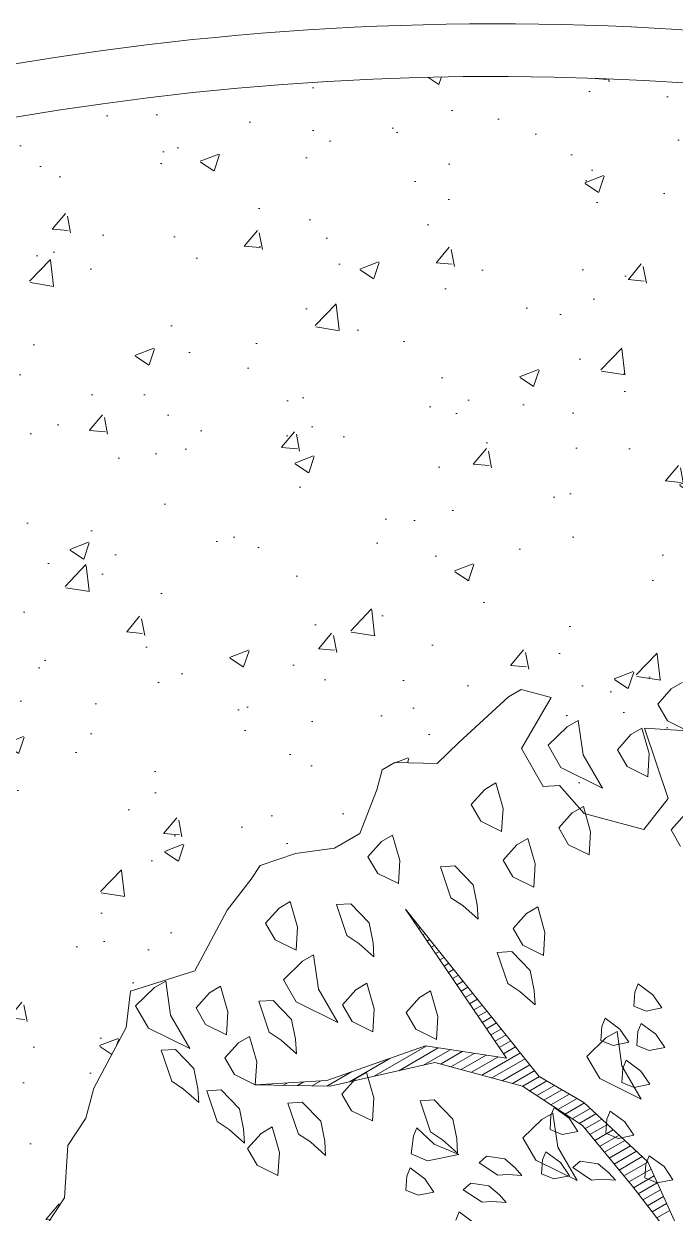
# Model space of a CAD drawing. Header units: metres. Extents: x 12093 to 20303, y 514 to 1412.
# Drawn here: x 19803.553 to 19804.789, y 684.401 to 686.658 of the extents above; entities that cross this region are included whole.
import ezdxf

# ---------------------------------------------------------------- set-up
doc = ezdxf.new("R2010")
doc.units = ezdxf.units.M
for name, color, linetype, lineweight in [('ARBOLES', 52, 'Continuous', 13), ('grass', 64, 'Continuous', 13), ('Layer2', 43, 'Continuous', 20)]:
    doc.layers.add(name, color=color, linetype=linetype, lineweight=lineweight)
pattern_1 = [(50, (19136.99335, 73.14804), (0.36436934, -0.03187817), [0.0381, -0.4191]), (355, (19136.99335, 73.14804), (-0.07048565, 0.38211329), [0.03048, -0.33528]), (100.451, (19137.0237, 73.1454), (0.293885, 0.35023338), [0.03238, -0.35618]), (46.1842, (19136.99335, 73.24964), (0.54215808, -0.08408466), [0.05715, -0.62865]), (96.6356, (19137.03853, 73.24264), (0.47480847, 0.4948511), [0.04857, -0.53427]), (351.184, (19136.99335, 73.24964), (0.4748092, 0.49485024), [0.04572, -0.50292]), (21, (19137.04415, 73.22424), (0.30322976, -0.20453104), [0.0381, -0.4191]), (326, (19137.04415, 73.22424), (0.12360406, 0.36837593), [0.03048, -0.33528]), (71.4514, (19137.06942, 73.2072), (0.42683298, 0.16384572), [0.03238, -0.35618]), (37.5, (19136.99335, 73.14804), (0.006177207, 0.169110078), [0, -0.331216, 0, -0.34036, 0, -0.33655]), (7.5, (19136.99335, 73.14804), (0.133639325, 0.20036115), [0, -0.194056, 0, -0.323596, 0, -0.12827]), (327.5, (19136.88007, 73.14804), (0.27118119, -0.011457488), [0, -0.127, 0, -0.39624, 0, -0.52578]), (317.5, (19136.82927, 73.14804), (0.29625836, 0.05085298), [0, -0.1651, 0, -0.263144, 0, -0.37338])]

# ---------------------------------------------------------------- blocks, each defined once
blk = doc.blocks.new('ghgfghgh')
at = {"layer": 'ARBOLES', "lineweight": 20}
for p, q in [((20000.7793, 664.8432), (20000.9392, 664.6429)), ((20000.9001, 664.6647), (20000.7793, 664.8432)), ((20000.7797, 664.8425), (20000.7798, 664.8425)), ((20000.7848, 664.835), (20000.7855, 664.8354)), ((20000.7899, 664.8275), (20000.7912, 664.8283)), ((20000.795, 664.82), (20000.7969, 664.8211)), ((20000.8, 664.8125), (20000.8026, 664.814)), ((20000.8051, 664.805), (20000.8083, 664.8068)), ((20000.8102, 664.7975), (20000.814, 664.7997)), ((20000.8152, 664.79), (20000.8197, 664.7926)), ((20000.8203, 664.7825), (20000.8254, 664.7854)), ((20000.8254, 664.775), (20000.8311, 664.7783)), ((20000.8305, 664.7675), (20000.8368, 664.7712)), ((20000.8355, 664.76), (20000.8425, 664.764)), ((20000.8406, 664.7525), (20000.8482, 664.7569)), ((20000.8457, 664.745), (20000.8539, 664.7498)), ((20000.8507, 664.7375), (20000.8596, 664.7426)), ((20000.8558, 664.73), (20000.8653, 664.7355)), ((20000.8609, 664.7225), (20000.871, 664.7284)), ((20000.866, 664.7151), (20000.8767, 664.7212)), ((20000.871, 664.7076), (20000.8824, 664.7141)), ((20000.8761, 664.7001), (20000.8881, 664.707)), ((20000.8812, 664.6926), (20000.8938, 664.6998)), ((20000.8863, 664.6851), (20000.8995, 664.6927)), ((20000.685, 664.638), (20000.8029, 664.6795)), ((20000.7415, 664.6432), (20000.804, 664.6793)), ((20000.771, 664.6498), (20000.8183, 664.6771)), ((20000.8029, 664.6795), (20000.9001, 664.6647)), ((20000.8913, 664.6776), (20000.9052, 664.6856)), ((20000.8964, 664.6701), (20000.9109, 664.6784)), ((20000.7119, 664.6365), (20000.7605, 664.6646)), ((20000.8005, 664.6564), (20000.8326, 664.6749)), ((20000.8209, 664.6578), (20000.8469, 664.6728)), ((20000.8333, 664.6545), (20000.8612, 664.6706)), ((20000.8456, 664.6512), (20000.8755, 664.6684)), ((20000.8579, 664.6479), (20000.8898, 664.6662)), ((20000.8703, 664.6446), (20000.9166, 664.6713)), ((20000.8826, 664.6413), (20000.9223, 664.6642)), ((20000.685, 664.6314), (20000.7143, 664.6483)), ((20000.8144, 664.6595), (20000.6888, 664.6314)), ((20000.9193, 664.6314), (20000.8144, 664.6595)), ((20000.8949, 664.6379), (20000.928, 664.657)), ((20000.9073, 664.6346), (20000.9337, 664.6499)), ((20000.5993, 664.6329), (20000.685, 664.638)), ((20000.6888, 664.6314), (20000.5993, 664.6329)), ((20000.6148, 664.6326), (20000.6171, 664.6339)), ((20000.6324, 664.6323), (20000.6373, 664.6351)), ((20000.6499, 664.632), (20000.6574, 664.6364)), ((20000.6675, 664.6317), (20000.6776, 664.6376)), ((20000.9195, 664.6313), (20000.9394, 664.6428)), ((20000.9279, 664.6257), (20000.9484, 664.6376)), ((20000.9392, 664.6429), (20000.9927, 664.6118)), ((20000.9909, 664.5841), (20000.9193, 664.6314)), ((20000.9363, 664.6202), (20000.9574, 664.6323)), ((20000.9448, 664.6146), (20000.9664, 664.6271)), ((20000.9532, 664.609), (20000.9754, 664.6218)), ((20000.9616, 664.6035), (20000.9844, 664.6166)), ((20000.97, 664.5979), (20000.9932, 664.6113)), ((20000.9784, 664.5923), (20001.0001, 664.6048)), ((20000.9927, 664.6118), (20001.0692, 664.5407)), ((20000.9869, 664.5868), (20001.007, 664.5984)), ((20000.9939, 664.5804), (20001.0139, 664.592)), ((20001.0502, 664.512), (20000.9909, 664.5841)), ((20000.9997, 664.5734), (20001.0209, 664.5856)), ((20001.0056, 664.5663), (20001.0278, 664.5791)), ((20001.0114, 664.5592), (20001.0347, 664.5727)), ((20001.0172, 664.5522), (20001.0416, 664.5663)), ((20001.023, 664.5451), (20001.0485, 664.5598)), ((20001.0288, 664.538), (20001.0555, 664.5534)), ((20001.0347, 664.531), (20001.0624, 664.547)), ((20001.0405, 664.5239), (20001.0692, 664.5405)), ((20001.0692, 664.5407), (20001.1009, 664.4703)), ((20001.0463, 664.5168), (20001.073, 664.5322)), ((20001.052, 664.5097), (20001.0767, 664.524)), ((20001.1546, 664.3773), (20001.0502, 664.512)), ((20001.0576, 664.5025), (20001.0804, 664.5157)), ((20001.0632, 664.4953), (20001.0842, 664.5074)), ((20001.0688, 664.4881), (20001.0879, 664.4992)), ((20001.0743, 664.4809), (20001.0916, 664.4909)), ((20001.0799, 664.4737), (20001.0954, 664.4826))]:
    blk.add_line(p, q, dxfattribs=at)
at = {"layer": 'grass'}
for p, q in [((20000.9024, 665.097), (20000.9175, 665.1057)), ((20000.9175, 665.1057), (20000.9533, 665.0962)), ((20001.0971, 665.1065), (20001.081, 665.0883)), ((20001.1104, 665.1141), (20001.0971, 665.1065)), ((20000.843, 665.0426), (20000.9024, 665.097)), ((20000.9533, 665.0962), (20000.9178, 665.0353)), ((20001.081, 665.0883), (20001.0925, 665.0684)), ((20000.9726, 665.0612), (20000.9498, 665.0392)), ((20000.9859, 665.0688), (20000.9726, 665.0612)), ((20000.9918, 665.0279), (20000.9859, 665.0688)), ((20001.0621, 665.0596), (20001.0488, 665.052)), ((20001.0708, 665.0292), (20001.0621, 665.0596)), ((20001.0651, 665.0598), (20001.0965, 665.0578)), ((20001.0936, 664.9754), (20001.0651, 665.0598)), ((20001.0925, 665.0684), (20001.1173, 665.0561)), ((20001.0488, 665.052), (20001.0327, 665.0338)), ((20001.0965, 665.0578), (20001.1908, 665.0517)), ((20000.8171, 665.0175), (20000.843, 665.0426)), ((20000.9178, 665.0353), (20000.944, 664.9899)), ((20000.9178, 665.0353), (20000.9178, 665.0353)), ((20000.9498, 665.0392), (20000.9652, 665.0126)), ((20001.0327, 665.0338), (20001.0442, 665.0139)), ((20000.7511, 665.0097), (20000.7662, 665.0184)), ((20000.7662, 665.0184), (20000.8171, 665.0175)), ((20001.0148, 664.988), (20000.9918, 665.0279)), ((20001.069, 665.0016), (20001.0708, 665.0292)), ((20000.7447, 664.9858), (20000.7511, 665.0097)), ((20000.9652, 665.0126), (20001.0148, 664.988)), ((20001.0442, 665.0139), (20001.069, 665.0016)), ((20000.8872, 664.9941), (20000.8739, 664.9864)), ((20000.8959, 664.9637), (20000.8872, 664.9941)), ((20000.944, 664.9899), (20000.9635, 664.9911)), ((20000.9635, 664.9911), (20000.9929, 664.9576)), ((20000.7243, 664.9337), (20000.7447, 664.9858)), ((20000.8739, 664.9864), (20000.8578, 664.9683)), ((20001.0645, 664.9385), (20001.0936, 664.9754)), ((20000.8578, 664.9683), (20000.8693, 664.9483)), ((20000.8941, 664.9361), (20000.8959, 664.9637)), ((20000.992, 664.966), (20000.9787, 664.9583)), ((20001.0007, 664.9356), (20000.992, 664.966)), ((20000.8693, 664.9483), (20000.8941, 664.9361)), ((20000.9787, 664.9583), (20000.9626, 664.9402)), ((20000.9929, 664.9576), (20001.0645, 664.9385)), ((20001.113, 664.9561), (20001.0969, 664.9379)), ((20000.6941, 664.9162), (20000.7243, 664.9337)), ((20000.7636, 664.9317), (20000.7503, 664.924)), ((20000.7723, 664.9012), (20000.7636, 664.9317)), ((20000.9626, 664.9402), (20000.9741, 664.9202)), ((20000.999, 664.908), (20001.0007, 664.9356)), ((20001.0969, 664.9379), (20001.1084, 664.918)), ((20000.7503, 664.924), (20000.7342, 664.9058)), ((20000.9123, 664.9199), (20000.8961, 664.9018)), ((20000.9255, 664.9276), (20000.9123, 664.9199)), ((20000.9343, 664.8972), (20000.9255, 664.9276)), ((20000.9741, 664.9202), (20000.999, 664.908)), ((20000.6053, 664.8952), (20000.6475, 664.9095)), ((20000.6475, 664.9095), (20000.6941, 664.9162)), ((20000.7342, 664.9058), (20000.7458, 664.8859)), ((20000.5946, 664.8789), (20000.6053, 664.8952)), ((20000.7706, 664.8736), (20000.7723, 664.9012)), ((20000.8209, 664.8938), (20000.8381, 664.8949)), ((20000.8335, 664.8567), (20000.8209, 664.8938)), ((20000.8381, 664.8949), (20000.8601, 664.8721)), ((20000.8961, 664.9018), (20000.9077, 664.8818)), ((20000.9325, 664.8696), (20000.9343, 664.8972)), ((20000.5655, 664.842), (20000.5946, 664.8789)), ((20000.7458, 664.8859), (20000.7706, 664.8736)), ((20000.9077, 664.8818), (20000.9325, 664.8696)), ((20000.8601, 664.8721), (20000.865, 664.8483)), ((20000.6411, 664.8521), (20000.6279, 664.8444)), ((20000.6499, 664.8216), (20000.6411, 664.8521)), ((20000.6964, 664.8485), (20000.7135, 664.8495)), ((20000.7089, 664.8114), (20000.6964, 664.8485)), ((20000.7135, 664.8495), (20000.7355, 664.8268)), ((20000.8478, 664.8473), (20000.8335, 664.8567)), ((20000.866, 664.8312), (20000.8478, 664.8473)), ((20000.865, 664.8483), (20000.866, 664.8312)), ((20000.5268, 664.7692), (20000.5655, 664.842)), ((20000.6279, 664.8444), (20000.6117, 664.8262)), ((20000.924, 664.8381), (20000.9079, 664.8199)), ((20000.9373, 664.8458), (20000.924, 664.8381)), ((20000.946, 664.8153), (20000.9373, 664.8458)), ((20000.6117, 664.8262), (20000.6233, 664.8063)), ((20000.6481, 664.794), (20000.6499, 664.8216)), ((20000.7355, 664.8268), (20000.7404, 664.803)), ((20000.9079, 664.8199), (20000.9195, 664.8)), ((20000.6233, 664.8063), (20000.6481, 664.794)), ((20000.7233, 664.802), (20000.7089, 664.8114)), ((20000.9443, 664.7877), (20000.946, 664.8153)), ((20000.7414, 664.7859), (20000.7233, 664.802)), ((20000.7404, 664.803), (20000.7414, 664.7859)), ((20000.889, 664.7913), (20000.9062, 664.7923)), ((20000.9016, 664.7542), (20000.889, 664.7913)), ((20000.9062, 664.7923), (20000.9282, 664.7696)), ((20000.9195, 664.8), (20000.9443, 664.7877)), ((20000.6558, 664.7807), (20000.633, 664.7587)), ((20000.669, 664.7884), (20000.6558, 664.7807)), ((20000.6749, 664.7475), (20000.669, 664.7884)), ((20000.45, 664.745), (20000.5268, 664.7692)), ((20000.5268, 664.7692), (20000.5268, 664.7692)), ((20000.9282, 664.7696), (20000.933, 664.7458)), ((20000.4788, 664.7495), (20000.456, 664.7275)), ((20000.4921, 664.7571), (20000.4788, 664.7495)), ((20000.498, 664.7162), (20000.4921, 664.7571)), ((20000.5578, 664.7508), (20000.5445, 664.7431)), ((20000.5665, 664.7203), (20000.5578, 664.7508)), ((20000.633, 664.7587), (20000.6483, 664.7321)), ((20000.698, 664.7076), (20000.6749, 664.7475)), ((20000.7197, 664.7467), (20000.7036, 664.7286)), ((20000.733, 664.7544), (20000.7197, 664.7467)), ((20000.7417, 664.724), (20000.733, 664.7544)), ((20000.9159, 664.7447), (20000.9016, 664.7542)), ((20001.0577, 664.7536), (20001.0537, 664.7438)), ((20001.0753, 664.7407), (20001.0577, 664.7536)), ((20000.4448, 664.7017), (20000.45, 664.745)), ((20000.5445, 664.7431), (20000.5284, 664.7249)), ((20000.6036, 664.7329), (20000.6207, 664.7339)), ((20000.6161, 664.6958), (20000.6036, 664.7329)), ((20000.6207, 664.7339), (20000.6427, 664.7111)), ((20000.6483, 664.7321), (20000.698, 664.7076)), ((20000.7959, 664.7375), (20000.7798, 664.7194)), ((20000.8092, 664.7452), (20000.7959, 664.7375)), ((20000.8179, 664.7148), (20000.8092, 664.7452)), ((20000.9341, 664.7286), (20000.9159, 664.7447)), ((20000.933, 664.7458), (20000.9341, 664.7286)), ((20001.0537, 664.7438), (20001.0525, 664.7271)), ((20001.086, 664.7249), (20001.0753, 664.7407)), ((20000.456, 664.7275), (20000.4714, 664.7009)), ((20000.5284, 664.7249), (20000.5399, 664.705)), ((20000.5647, 664.6927), (20000.5665, 664.7203)), ((20000.7036, 664.7286), (20000.7151, 664.7086)), ((20000.7399, 664.6963), (20000.7417, 664.724)), ((20000.7798, 664.7194), (20000.7913, 664.6994)), ((20001.0525, 664.7271), (20001.0672, 664.7211)), ((20001.0672, 664.7211), (20001.086, 664.7249)), ((20000.521, 664.6763), (20000.498, 664.7162)), ((20000.5399, 664.705), (20000.5647, 664.6927)), ((20000.6427, 664.7111), (20000.6476, 664.6874)), ((20000.7151, 664.7086), (20000.7399, 664.6963)), ((20000.8162, 664.6872), (20000.8179, 664.7148)), ((20001.018, 664.7126), (20001.014, 664.7028)), ((20001.0356, 664.6997), (20001.018, 664.7126)), ((20001.0612, 664.7064), (20001.0572, 664.6966)), ((20001.0788, 664.6935), (20001.0612, 664.7064)), ((20000.4061, 664.6289), (20000.4448, 664.7017)), ((20000.4714, 664.7009), (20000.521, 664.6763)), ((20000.5923, 664.6909), (20000.5791, 664.6832)), ((20000.6011, 664.6605), (20000.5923, 664.6909)), ((20000.6305, 664.6863), (20000.6161, 664.6958)), ((20000.7913, 664.6994), (20000.8162, 664.6872)), ((20001.014, 664.7028), (20001.0129, 664.6861)), ((20001.0323, 664.6967), (20001.019, 664.689)), ((20001.0382, 664.6558), (20001.0323, 664.6967)), ((20001.0463, 664.6839), (20001.0356, 664.6997)), ((20001.0572, 664.6966), (20001.0561, 664.6799)), ((20001.0895, 664.6777), (20001.0788, 664.6935)), ((20000.4867, 664.6743), (20000.5039, 664.6753)), ((20000.5039, 664.6753), (20000.5259, 664.6525)), ((20000.5791, 664.6832), (20000.5629, 664.6651)), ((20000.6486, 664.6702), (20000.6305, 664.6863)), ((20000.6476, 664.6874), (20000.6486, 664.6702)), ((20001.019, 664.689), (20000.9962, 664.667)), ((20001.0129, 664.6861), (20001.0276, 664.6801)), ((20001.0276, 664.6801), (20001.0463, 664.6839)), ((20001.0561, 664.6799), (20001.0708, 664.6739)), ((20001.0708, 664.6739), (20001.0895, 664.6777)), ((20000.4993, 664.6372), (20000.4867, 664.6743)), ((20000.5629, 664.6651), (20000.5745, 664.6451)), ((20000.9962, 664.667), (20001.0116, 664.6404)), ((20001.0432, 664.6623), (20001.0392, 664.6525)), ((20001.0608, 664.6494), (20001.0432, 664.6623)), ((20000.5259, 664.6525), (20000.5307, 664.6287)), ((20000.5993, 664.6329), (20000.6011, 664.6605)), ((20000.7325, 664.6477), (20000.7192, 664.6401)), ((20000.7412, 664.6173), (20000.7325, 664.6477)), ((20001.0392, 664.6525), (20001.0381, 664.6358)), ((20001.0612, 664.6159), (20001.0382, 664.6558)), ((20001.0715, 664.6336), (20001.0608, 664.6494)), ((20000.5136, 664.6277), (20000.4993, 664.6372)), ((20000.5745, 664.6451), (20000.5993, 664.6329)), ((20000.7192, 664.6401), (20000.7031, 664.6219)), ((20001.0116, 664.6404), (20001.0612, 664.6159)), ((20001.0381, 664.6358), (20001.0528, 664.6298)), ((20001.0528, 664.6298), (20001.0715, 664.6336)), ((20000.3965, 664.5931), (20000.4061, 664.6289)), ((20000.5318, 664.6116), (20000.5136, 664.6277)), ((20000.5307, 664.6287), (20000.5318, 664.6116)), ((20000.5412, 664.6259), (20000.5584, 664.627)), ((20000.5538, 664.5889), (20000.5412, 664.6259)), ((20000.5584, 664.627), (20000.5804, 664.6042)), ((20000.7031, 664.6219), (20000.7146, 664.6019)), ((20000.5804, 664.6042), (20000.5852, 664.5804)), ((20000.6384, 664.6111), (20000.6556, 664.6122)), ((20000.651, 664.574), (20000.6384, 664.6111)), ((20000.6556, 664.6122), (20000.6776, 664.5894)), ((20000.7395, 664.5897), (20000.7412, 664.6173)), ((20000.7965, 664.6137), (20000.8136, 664.6148)), ((20000.809, 664.5767), (20000.7965, 664.6137)), ((20000.8136, 664.6148), (20000.8356, 664.592)), ((20000.9572, 664.6059), (20000.9532, 664.5961)), ((20000.9748, 664.593), (20000.9572, 664.6059)), ((20000.375, 664.5605), (20000.3965, 664.5931)), ((20000.7146, 664.6019), (20000.7395, 664.5897)), ((20000.8356, 664.592), (20000.8405, 664.5682)), ((20000.9423, 664.5915), (20000.9195, 664.5695)), ((20000.9556, 664.5992), (20000.9423, 664.5915)), ((20000.9532, 664.5961), (20000.9521, 664.5794)), ((20000.9615, 664.5583), (20000.9556, 664.5992)), ((20000.9855, 664.5772), (20000.9748, 664.593)), ((20001.0201, 664.5917), (20001.0189, 664.575)), ((20001.0241, 664.6015), (20001.0201, 664.5917)), ((20001.0417, 664.5886), (20001.0241, 664.6015)), ((20000.5681, 664.5794), (20000.5538, 664.5889)), ((20000.5863, 664.5633), (20000.5681, 664.5794)), ((20000.5852, 664.5804), (20000.5863, 664.5633)), ((20000.6195, 664.5825), (20000.6062, 664.5748)), ((20000.6282, 664.552), (20000.6195, 664.5825)), ((20000.6776, 664.5894), (20000.6824, 664.5656)), ((20000.7928, 664.5816), (20000.7888, 664.5718)), ((20000.8133, 664.5618), (20000.7928, 664.5816)), ((20000.8234, 664.5672), (20000.809, 664.5767)), ((20000.9521, 664.5794), (20000.9668, 664.5734)), ((20000.9668, 664.5734), (20000.9855, 664.5772)), ((20001.0524, 664.5727), (20001.0417, 664.5886)), ((20000.6062, 664.5748), (20000.5901, 664.5566)), ((20000.6653, 664.5646), (20000.651, 664.574)), ((20000.6835, 664.5485), (20000.6653, 664.5646)), ((20000.6824, 664.5656), (20000.6835, 664.5485)), ((20000.7888, 664.5718), (20000.7857, 664.5502)), ((20000.8428, 664.5497), (20000.8133, 664.5618)), ((20000.8415, 664.5511), (20000.8234, 664.5672)), ((20000.8405, 664.5682), (20000.8415, 664.5511)), ((20000.9195, 664.5695), (20000.9349, 664.5429)), ((20001.0189, 664.575), (20001.0337, 664.5689)), ((20001.0337, 664.5689), (20001.0524, 664.5727)), ((20000.3709, 664.4977), (20000.375, 664.5605)), ((20000.5901, 664.5566), (20000.6016, 664.5367)), ((20000.6264, 664.5244), (20000.6282, 664.552)), ((20000.7857, 664.5502), (20000.8053, 664.5422)), ((20000.8053, 664.5422), (20000.8428, 664.5497)), ((20000.8673, 664.5397), (20000.8762, 664.5475)), ((20000.8762, 664.5475), (20000.8978, 664.5444)), ((20000.947, 664.5529), (20000.943, 664.5431)), ((20000.9646, 664.54), (20000.947, 664.5529)), ((20000.9845, 664.5184), (20000.9615, 664.5583)), ((20001.0709, 664.548), (20001.0669, 664.5382)), ((20001.0885, 664.5351), (20001.0709, 664.548)), ((20000.6016, 664.5367), (20000.6264, 664.5244)), ((20000.7846, 664.5335), (20000.7806, 664.5237)), ((20000.8022, 664.5205), (20000.7846, 664.5335)), ((20000.8898, 664.5248), (20000.8673, 664.5397)), ((20000.8978, 664.5444), (20000.9105, 664.5335)), ((20000.9105, 664.5335), (20000.9183, 664.5246)), ((20000.9349, 664.5429), (20000.9845, 664.5184)), ((20000.943, 664.5431), (20000.9419, 664.5264)), ((20000.9753, 664.5242), (20000.9646, 664.54)), ((20000.9793, 664.534), (20000.9882, 664.5418)), ((20001.0018, 664.519), (20000.9793, 664.534)), ((20000.9882, 664.5418), (20001.0098, 664.5386)), ((20001.0098, 664.5386), (20001.0225, 664.5277)), ((20001.0669, 664.5382), (20001.0657, 664.5215)), ((20001.0992, 664.5193), (20001.0885, 664.5351)), ((20000.7806, 664.5237), (20000.7795, 664.507)), ((20000.8129, 664.5047), (20000.8022, 664.5205)), ((20000.9016, 664.5257), (20000.8898, 664.5248)), ((20000.9183, 664.5246), (20000.9016, 664.5257)), ((20000.9419, 664.5264), (20000.9566, 664.5204)), ((20000.9566, 664.5204), (20000.9753, 664.5242)), ((20001.0136, 664.5199), (20001.0018, 664.519)), ((20001.0303, 664.5188), (20001.0136, 664.5199)), ((20001.0225, 664.5277), (20001.0303, 664.5188)), ((20001.0657, 664.5215), (20001.0804, 664.5155)), ((20001.0804, 664.5155), (20001.0992, 664.5193)), ((20000.7795, 664.507), (20000.7942, 664.5009)), ((20000.7942, 664.5009), (20000.8129, 664.5047)), ((20000.8483, 664.5074), (20000.8572, 664.5152)), ((20000.8708, 664.4925), (20000.8483, 664.5074)), ((20000.8572, 664.5152), (20000.8789, 664.5121)), ((20000.8789, 664.5121), (20000.8916, 664.5012)), ((20000.3386, 664.4488), (20000.3709, 664.4977)), ((20000.8826, 664.4934), (20000.8708, 664.4925)), ((20000.8994, 664.4923), (20000.8826, 664.4934)), ((20000.8916, 664.5012), (20000.8994, 664.4923)), ((20000.8432, 664.4809), (20000.8392, 664.4711)), ((20000.8608, 664.468), (20000.8432, 664.4809))]:
    blk.add_line(p, q, dxfattribs=at)

msp = doc.modelspace()

# ---------------------------------------------------------------- hatches: boundary and pattern name
at = {"layer": 'grass'}
h = msp.add_hatch(dxfattribs=at)
h.set_pattern_fill('AR-CONC', color=256, scale=0.002, style=0)
h.set_pattern_definition(pattern_1)
h.paths.add_polyline_path([(19804.3156, 686.556, 0.045429), (19803.3443, 686.4435, -0.504693), (19803.132, 686.2062), (19803.0927, 686.0294), (19803.1501, 686.0105), (19803.2362, 685.9914), (19803.2343, 685.9829), (19804.2975, 685.6341)])
h = msp.add_hatch(dxfattribs=at)
h.set_pattern_fill('AR-CONC', color=256, scale=0.002, style=0)
h.set_pattern_definition(pattern_1)
h.paths.add_polyline_path([(19806.3352, 686.2165, 0.095823), (19804.3156, 686.556), (19804.2975, 685.6341), (19804.8637, 685.4484), (19804.8601, 685.4546), (19804.8857, 685.4834), (19804.8927, 685.4875), (19804.9003, 685.4991), (19804.9534, 685.5458), (19805.0702, 685.5652), (19805.1258, 685.5718), (19805.1465, 685.5918), (19805.1676, 685.604), (19805.1714, 685.5773), (19805.1749, 685.5777), (19805.2488, 685.5883), (19805.2986, 685.5851), (19805.3586, 685.6197), (19805.4375, 685.6493), (19805.5492, 685.6498), (19805.5783, 685.6826), (19805.6471, 685.6743), (19805.8174, 685.6287), (19805.8294, 685.6356), (19805.8603, 685.6374), (19805.9619, 685.6001), (19806.0048, 685.6089), (19806.0597, 685.6246), (19806.1026, 685.6334), (19806.2162, 685.6029), (19806.2274, 685.593)])
h = msp.add_hatch(dxfattribs=at)
h.set_pattern_fill('AR-CONC', color=256, scale=0.002, style=0)
h.set_pattern_definition(pattern_1)
h.paths.add_polyline_path([(19804.2975, 685.6341), (19803.2343, 685.9829), (19803.1609, 685.6534), (19802.9114, 685.7089), (19802.5936, 684.6402), (19803.6199, 684.4143), (19803.6301, 684.4298), (19803.6365, 684.5295), (19803.6706, 684.5812), (19803.6859, 684.638), (19803.7472, 684.7534), (19803.7555, 684.8222), (19803.8773, 684.8605), (19803.9387, 684.9759), (19803.9848, 685.0345), (19804.0019, 685.0604), (19804.0688, 685.083), (19804.1426, 685.0937), (19804.1906, 685.1214), (19804.2229, 685.204), (19804.233, 685.2418), (19804.257, 685.2557), (19804.2901, 685.2551)])
h = msp.add_hatch(dxfattribs=at)
h.set_pattern_fill('AR-CONC', color=256, scale=0.002, style=0)
h.set_pattern_definition(pattern_1)
h.paths.add_polyline_path([(19804.2975, 685.6341), (19804.2901, 685.2551), (19804.3378, 685.2543), (19804.3789, 685.294), (19804.473, 685.3804), (19804.497, 685.3942), (19804.5538, 685.379), (19804.4975, 685.2825), (19804.5391, 685.2106), (19804.57, 685.2124), (19804.6084, 685.1687), (19804.6152, 685.1726), (19804.6192, 685.1587), (19804.7302, 685.1289), (19804.7763, 685.1876), (19804.731, 685.3214), (19804.7809, 685.3182), (19804.8126, 685.3161), (19804.7746, 685.3349), (19804.7563, 685.3666), (19804.7818, 685.3954), (19804.8029, 685.4076), (19804.8167, 685.3593), (19804.8139, 685.316), (19804.8367, 685.3146), (19804.8411, 685.3171), (19804.8419, 685.3142), (19804.8627, 685.3129), (19804.85, 685.3504), (19804.8772, 685.352), (19804.9121, 685.3159), (19804.9134, 685.3096), (19804.9304, 685.3085), (19804.8918, 685.4164), (19804.8784, 685.423), (19804.8637, 685.4484)])
h.paths.add_polyline_path([(19804.6054, 685.3357), (19804.6147, 685.2708), (19804.6513, 685.2075), (19804.5726, 685.2464), (19804.5482, 685.2886), (19804.5843, 685.3235)], flags=16)
h.paths.add_polyline_path([(19804.7052, 685.3089), (19804.7263, 685.3211), (19804.7401, 685.2729), (19804.7373, 685.229), (19804.6979, 685.2485), (19804.6796, 685.2801)], flags=16)
h = msp.add_hatch(dxfattribs=at)
h.set_pattern_fill('AR-CONC', color=256, scale=0.002, style=0)
h.set_pattern_definition(pattern_1)
h.paths.add_polyline_path([(19803.5042, 684.1491), (19803.5332, 684.1819), (19803.59, 684.1667), (19803.6108, 684.1307), (19803.6177, 684.1187), (19803.6366, 684.1136), (19803.689, 684.0846), (19803.676, 684.0961), (19803.6533, 684.1111), (19803.6334, 684.1699), (19803.6606, 684.1715), (19803.6955, 684.1354), (19803.7032, 684.0977), (19803.7045, 684.076), (19803.7073, 684.0744), (19803.776, 684.0661), (19803.7915, 684.0751), (19803.7786, 684.1132), (19803.8058, 684.1148), (19803.8256, 684.0943), (19803.876, 684.1102), (19803.8602, 684.118), (19803.8358, 684.1602), (19803.8379, 684.1623), (19803.7914, 684.1653), (19803.792, 684.1631), (19803.7892, 684.1192), (19803.7498, 684.1387), (19803.7316, 684.1703), (19803.7571, 684.1992), (19803.7761, 684.2101), (19803.7718, 684.2397), (19803.7012, 684.2789), (19803.6652, 684.2581), (19803.6343, 684.2563), (19803.6034, 684.2544), (19803.5789, 684.3522), (19803.6199, 684.4143), (19802.5936, 684.6402), (19802.3011, 683.6567), (19803.557, 683.446), (19803.533, 683.4619), (19803.4933, 683.503), (19803.4485, 683.5251), (19803.395, 683.5902), (19803.4134, 683.6968), (19803.4009, 683.8016), (19803.4092, 683.8703), (19803.4188, 684.0199), (19803.4271, 684.0887), (19803.4871, 684.1233)])
h.paths.add_polyline_path([(19803.5182, 684.2721), (19803.5453, 684.2737), (19803.5802, 684.2376), (19803.588, 684.1999), (19803.5896, 684.1727), (19803.5608, 684.1983), (19803.5381, 684.2133)], flags=16)

# ---------------------------------------------------------------- linework, layer by layer
at = {"layer": 'Layer2'}
for radius, start in [(5.4921, 60.9113), (5.3921, 61.1732)]:
    msp.add_arc((19804.4479, 681.1655), radius, start, 120.1151, dxfattribs=at)

# ---------------------------------------------------------------- block references
at = {"layer": 'Defpoints', "lineweight": 20, "xscale": 1.586003757394792, "yscale": 1.586003757394792, "zscale": 1.586003757394792}
msp.add_blockref('ghgfghgh', (-11917.0333, -369.466), dxfattribs=at)

doc.saveas('drawing.dxf')
